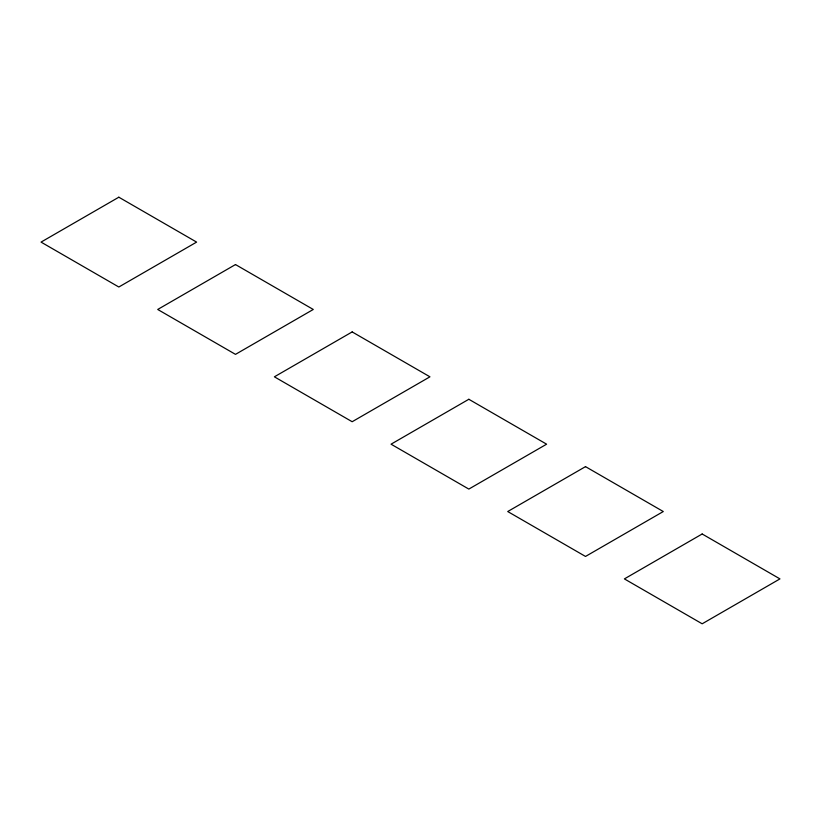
<?xml version="1.0" encoding="UTF-8"?>
<svg xmlns="http://www.w3.org/2000/svg" width="821" height="821" viewBox="0 0 821 821"><rect width="100%" height="100%" fill="white"/><g stroke="black" fill="none" stroke-linecap="round" stroke-linejoin="round"><path stroke-width="1.23" d="M118.829 197.204L41.05 242.103L118.829 287.011L196.609 242.103L118.829 197.204M235.494 264.557L157.714 309.466L235.494 354.364L313.273 309.466L235.494 264.557M352.168 331.92L274.388 376.818L352.168 421.727L429.947 376.818L352.168 331.92M468.832 399.273L391.053 444.182L468.832 489.08L546.612 444.182L468.832 399.273M585.506 466.636L507.727 511.534L585.506 556.443L663.286 511.534L585.506 466.636M702.171 533.989L624.391 578.897L702.171 623.796L779.95 578.897L702.171 533.989"/></g></svg>
